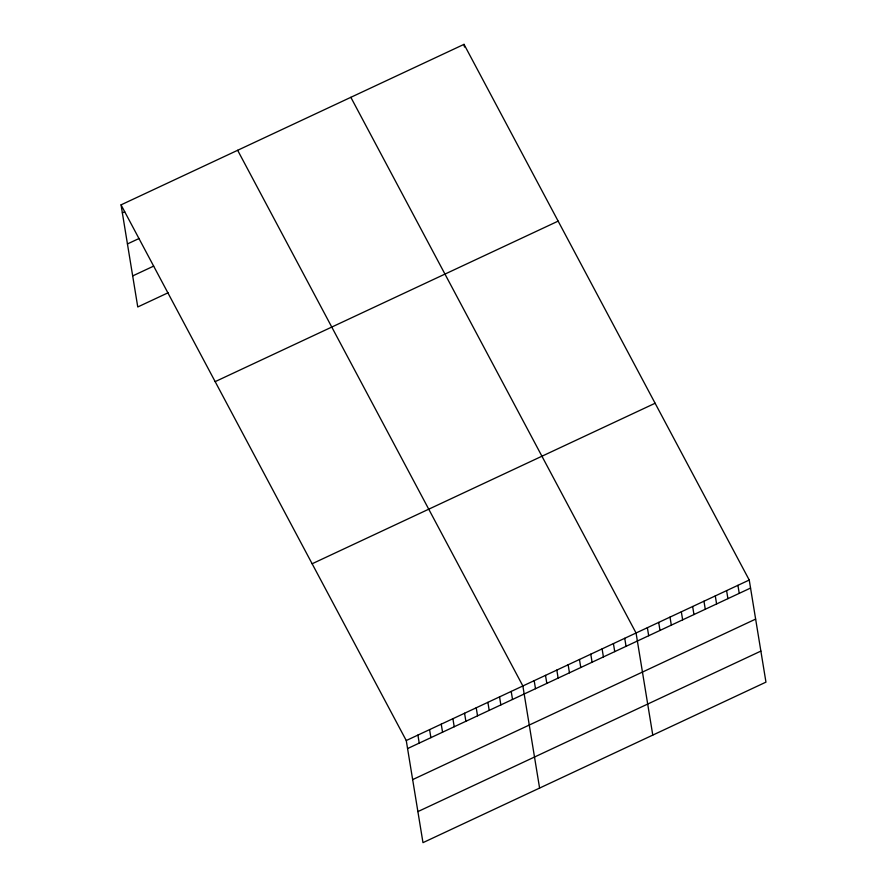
<?xml version="1.0" encoding="UTF-8"?>
<svg xmlns="http://www.w3.org/2000/svg" width="887" height="887" viewBox="0 0 887 887"><rect width="100%" height="100%" fill="white"/><g stroke="black" fill="none" stroke-linecap="round" stroke-linejoin="round"><path stroke-width="1.33" d="M121.042 204.864L464.023 44.35L749.238 580.031L765.958 682.136L422.977 842.65L406.257 740.534L121.042 204.864L137.762 306.969L168.086 292.777M122.351 212.891L124.69 211.793M127.44 243.936L139.104 238.481M132.673 275.924L153.673 266.1M215.164 381.632L558.145 221.129M312.135 563.766L655.116 403.252M406.257 740.534L749.238 580.031M407.565 748.573L750.557 588.059M412.655 779.618L755.635 619.104M417.888 811.605L760.88 651.091M350.842 97.315L636.057 632.996L652.777 735.112M237.649 150.291L522.864 685.961L539.595 788.077M737.917 585.331L739.237 593.359M726.597 590.62L727.917 598.647M715.288 595.92L716.596 603.947M703.968 601.22L705.276 609.247M692.647 606.508L693.956 614.547M681.327 611.808L682.646 619.836M670.007 617.108L671.326 625.135M658.686 622.408L660.006 630.435M647.377 627.697L648.685 635.724M624.736 638.296L626.045 646.324M613.416 643.596L614.735 651.623M602.096 648.885L603.415 656.912M590.775 654.185L592.095 662.212M579.466 659.484L580.774 667.512M568.146 664.773L569.454 672.812M464.023 44.35L464.466 47.022M556.825 670.073L558.134 678.1M545.505 675.373L546.824 683.4M534.185 680.673L535.504 688.7M511.211 691.428L512.52 699.455M499.547 696.883L500.856 704.91M487.883 702.338L489.203 710.365M476.219 707.793L477.539 715.82M464.566 713.248L465.875 721.286M452.902 718.714L454.211 726.741M441.238 724.169L442.558 732.196M429.574 729.624L430.894 737.651M417.91 735.079L419.229 743.106"/></g></svg>
